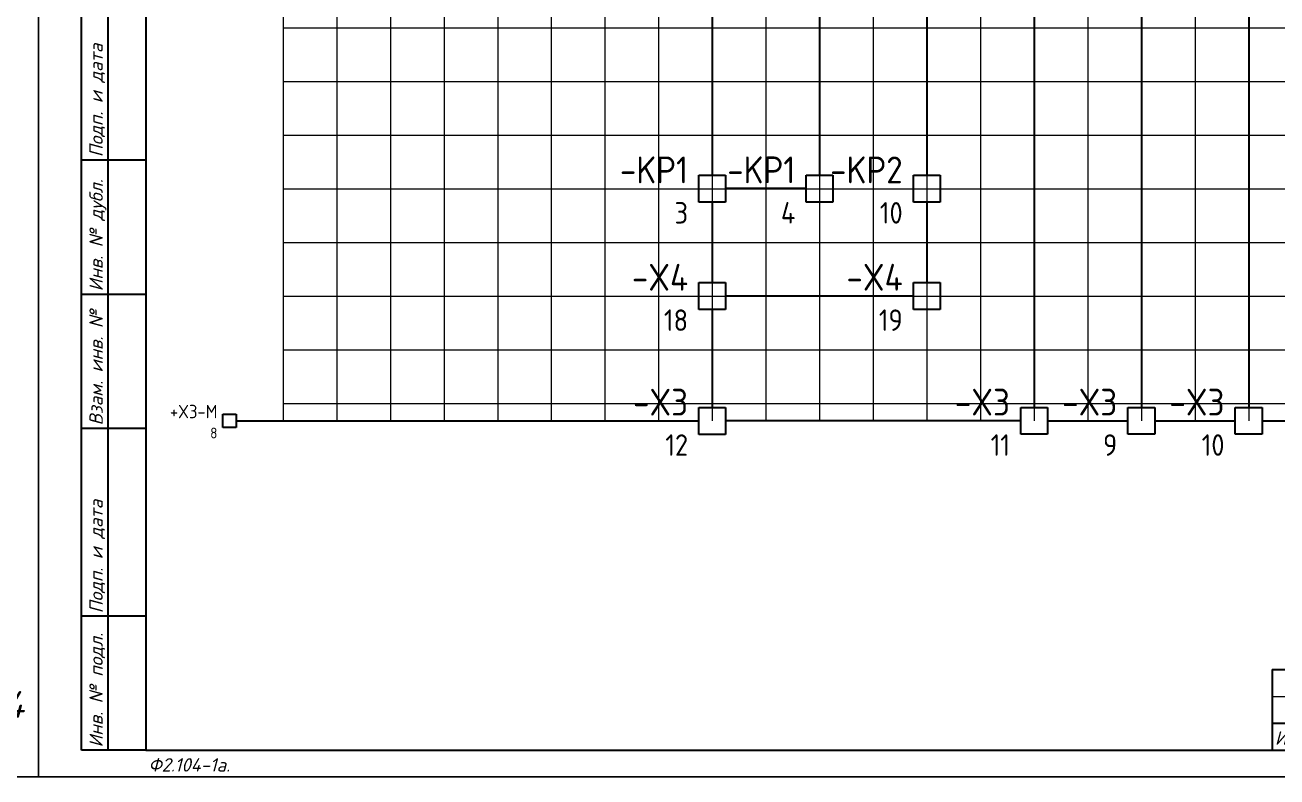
# Model space of a CAD drawing. Header units: millimetres. Extents: x 0 to 53000, y -591 to 24400.
# Drawn here: x 4788.5 to 5021.9, y 286.9 to 427 of the extents above; entities that cross this region are included whole.
import ezdxf
from ezdxf.enums import TextEntityAlignment as Align

# ---------------------------------------------------------------- set-up
doc = ezdxf.new("R2010")
doc.units = ezdxf.units.MM
doc.layers.add('4', color=4, linetype='Continuous', lineweight=15)
for name, color, linetype in [('SYMS', 7, 'Continuous'), ('TAGS', 150, 'Continuous'), ('TERMS', 123, 'Continuous'), ('WIRES', 7, 'Continuous'), ('YEL_14_THHN', 7, 'Continuous')]:
    doc.layers.add(name, color=color, linetype=linetype)
doc.layers.add('Привязки', color=2, linetype='Continuous', lineweight=0, plot=False, transparency=0.8)
doc.layers.add('рамка', color=253, linetype='Continuous', lineweight=5, transparency=0.8)
doc.styles.add('WD_IEC', font='ISOCP2.shx', dxfattribs={"width": 0.9, "height": 4})
doc.styles.add('текст', font='isocpeui.ttf')

# ---------------------------------------------------------------- blocks, each defined once
blk = doc.blocks.new('*U101')
at = {"layer": 'Привязки'}
blk.add_line((0, 101.64), (0, -101.64), dxfattribs=at)
blk = doc.blocks.new('*U102')
at = {"layer": 'Привязки', "color": 0, "linetype": 'ByBlock', "lineweight": -2, "transparency": 16777216}
for p in [(0, 0), (10, 0), (20, 0), (30, 0), (40, 0), (50, 0), (60, 0), (70, 0), (80, 0), (90, 0), (100, 0), (110, 0), (120, 0), (130, 0), (140, 0), (150, 0), (160, 0), (170, 0), (180, 0)]:
    blk.add_blockref('*U101', p, dxfattribs=at)
blk = doc.blocks.new('*U103')
at = {"layer": 'Привязки'}
blk.add_line((-179.37, 0), (179.37, 0), dxfattribs=at)
blk = doc.blocks.new('*U104')
at = {"layer": 'Привязки', "color": 0, "linetype": 'ByBlock', "lineweight": -2, "transparency": 16777216}
for p in [(0, -130), (0, -140), (0, -150), (0, -160), (0, -170), (0, -180), (0, -190), (0, -200)]:
    blk.add_blockref('*U103', p, dxfattribs=at)
blk = doc.blocks.new('*U107')
for p, q in [((8, 115), (8, 150)), ((13, 115), (13, 150)), ((8, 90), (8, 115)), ((8, 115), (20, 115)), ((13, 90), (13, 115)), ((8, 65), (8, 90)), ((8, 90), (20, 90)), ((13, 65), (13, 90)), ((8, 30), (8, 65)), ((8, 65), (20, 65)), ((13, 30), (13, 65)), ((8, 5), (8, 30)), ((8, 30), (20, 30)), ((13, 5), (13, 30)), ((230, 20), (415, 20)), ((230, 20), (230, 5)), ((230, 10), (295, 10)), ((20, 5), (8, 5)), ((230, 5), (295, 5))]:
    blk.add_line(p, q)
blk.add_lwpolyline([(20, 5), (415, 5), (415, 292), (20, 292)], close=True)
at = {"layer": '4'}
blk.add_line((230, 15), (295, 15), dxfattribs=at)
at = {"layer": 'Привязки'}
blk.add_lwpolyline([(0, 0), (420, 0), (420, 297), (0, 297)], close=True, dxfattribs=at)
at = {"layer": 'рамка'}
blk.add_lwpolyline([(0, 297), (420, 297), (420, 0), (0, 0)], close=True, dxfattribs=at)
at = {"style": 'текст'}
for s, p in [('Подп. и дата', (12, 115.5)), ('Инв. № дубл.', (12, 90.5)), ('Взам. инв. №', (12, 65.5)), ('Подп. и дата', (12, 30.5)), ('Инв. № подл.', (12, 5.5))]:
    blk.add_text(s, height=2.5, rotation=90, dxfattribs=at).set_placement(p)
for s, height, p in [('Изм.', 2.5, (230.5, 6)), ('Ф2.104-1.', 0.005, (20, 4.99)), ('Ф2.104-1а.', 2.5, (20.5, 1)), ('А4', 0.025, (419.61, 0.01)), ('А2', 0.00833, (419.87, 0)), ('А1', 0.00625, (419.9, 0)), ('А0', 0.005, (419.92, 0))]:
    blk.add_text(s, height=height, dxfattribs=at).set_placement(p)
for tag, p, height in [('12', (90, 292), 0.00000373), ('13', (90, 292), 0.00000373), ('27', (90, 292), 0.00000522), ('29', (105, 249), 3.5), ('28', (415, 20), 0.0000438), ('ИЗМ2', (230.5, 16), 2.5), ('ЛИСТИЗМ2', (237.5, 16), 2.5), ('№ДОКУМИЗМ2', (247.5, 16), 2.5), ('ОБОЗНАЧЕНИЕ', (300, 11), 5), ('ИЗМ1', (230.5, 11), 2.5), ('ЛИСТИЗМ1', (237.5, 11), 2.5), ('№ДОКУМИЗМ1', (247.5, 11), 2.5), ('ПОДПИЗМ1', (270.5, 11), 2.5), ('ДАТАИЗМ1', (285.5, 11), 2.5), ('ДАТАНКОНТР', (285.5, 11), 2.5), ('ДАТАУТВ', (285.5, 6), 2.5), ('РАЗРАБ', (415, 5), 0.0000135), ('ЛИСТОВ', (415, 5), 0.0000135), ('ПРОВ', (415, 5), 0.0000135), ('ТКОНТР', (415, 5), 0.0000135), ('НКОНТР', (415, 5), 0.0000135), ('УТВ', (415, 5), 0.0000135), ('10', (415, 5), 0.0000135), ('11', (415, 5), 0.0000135), ('ПОДПИЗМ2', (415, 5), 0.0000135), ('ДАТАИЗМ2', (415, 5), 0.0000135), ('ИЗМ3', (415, 5), 0.0000135), ('ЛИСТИЗМ3', (415, 5), 0.0000135), ('№ДОКУМИЗМ3', (415, 5), 0.0000135), ('ПОДПИЗМ3', (415, 5), 0.0000135), ('ДАТАИЗМ3', (415, 5), 0.0000135), ('ИЗМ4', (415, 5), 0.0000135), ('ЛИСТИЗМ4', (415, 5), 0.0000135), ('№ДОКУМИЗМ4', (415, 5), 0.0000135), ('ПОДПИЗМ4', (415, 5), 0.0000135), ('ДАТАИЗМ4', (415, 5), 0.0000135), ('ДАТАРАЗРАБ', (415, 5), 0.0000135), ('ДАТАПРОВ', (415, 5), 0.0000135), ('ДАТАТКОНТР', (415, 5), 0.0000135)]:
    blk.add_attdef(tag, p, '', height=height, dxfattribs=at)
for tag, p, height, rotation in [('ОБОЗНАЧЕНИЕ-ВЕРХ', (85, 286), 3.5, 180), ('ПРИМЕНЯЕМОСТЬ', (19, 232.5), 2.5, 90), ('СПРАВ№', (19, 172.5), 2.5, 90), ('ДАТАУЧЁТАДУБЛ', (19, 115.5), 2.5, 90), ('ИНВ№ДУБЛ', (19, 90.5), 2.5, 90), ('ВЗАМИНВ№', (19, 65.5), 2.5, 90), ('ДАТАУЧЁТА', (19, 30.5), 2.5, 90), ('ИНВ№ПОДЛ', (19, 5.5), 2.5, 90)]:
    blk.add_attdef(tag, p, '', height=height, rotation=rotation, dxfattribs=at)
blk.add_attdef('30', text='', height=5, dxfattribs=at).set_placement((355, 34), align=Align.MIDDLE)
for tag, height, p in [('ЛИСТ', 2.5, (410, 9)), ('НАИМЕНОВАНИЕ1', 0.000027, (415, 5)), ('НАИМЕНОВАНИЕ2', 0.0000189, (415, 5)), ('НАИМЕНОВАНИЕ3', 0.0000189, (415, 5)), ('НАИМЕНОВАНИЕ4', 0.0000135, (415, 5)), ('МАССА', 0.0000189, (415, 5)), ('МАСШТАБ', 0.0000189, (415, 5)), ('МАТЕРИАЛ1', 0.0000135, (415, 5)), ('МАТЕРИАЛ2', 0.0000135, (415, 5)), ('МАТЕРИАЛ3', 0.0000135, (415, 5)), ('ПРЕДПРИЯТИЕ1', 0.0000189, (415, 5)), ('ПРЕДПРИЯТИЕ2', 0.0000189, (415, 5)), ('ПРЕДПРИЯТИЕ3', 0.0000189, (415, 5))]:
    blk.add_attdef(tag, text='', height=height, dxfattribs=at).set_placement(p, align=Align.CENTER)
for tag in ['ЛИТЕРА', 'ЛИТЕРА2', 'ЛИТЕРА3']:
    blk.add_attdef(tag, text='', height=0.0000135, dxfattribs=at).set_placement((415, 5), align=Align.RIGHT)
for tag in ['ИНДЕКС', 'ИНДЕКС2', 'ИНДЕКС3']:
    blk.add_attdef(tag, text='', height=0.0000135, dxfattribs=at).set_placement((415, 5), align=Align.TOP_LEFT)
blk = doc.blocks.new('HT1001')
for p, q in [((-1.25, -1.25), (-1.25, 1.25)), ((-1.25, 1.25), (1.25, 1.25)), ((1.25, 1.25), (1.25, -1.25)), ((1.25, -1.25), (-1.25, -1.25))]:
    blk.add_line(p, q)
at = {"style": 'WD_IEC', "flags": 1}
for tag, p, height in [('ASSYCODE', (2.75, 10.75), 1), ('CATDESC', (2.75, 9.25), 1), ('MFG', (2.75, 7.25), 1.5), ('CAT', (2.75, 4.75), 1.5), ('X2PIN01', (0, 2.25), 0.25), ('X4PIN01', (-1.25, 1), 0.25), ('X4TERM01', (-1.25, 0), 0.25), ('X4TERMDESC01', (-1.25, 0.5), 0.4), ('STRIPSEQ', (0, 0), 0.025), ('X2TERM01', (0, 1.25), 0.25), ('X8PIN01', (0, -0.25), 0.25), ('X2TERMDESC01', (0, 1.75), 0.4), ('X1PIN01', (1.25, 1), 0.25), ('X1TERM01', (1.25, 0), 0.25), ('X1TERMDESC01', (1.25, 0.5), 0.4), ('LINKTERM', (0, -0.04), 0.025), ('X8TERM01', (0, -1.25), 0.25), ('X8TERMDESC01', (0, -0.75), 0.4)]:
    blk.add_attdef(tag, p, '', height=height, dxfattribs=at)
at = {"style": 'WD_IEC'}
for tag, p in [('INST', (-2.25, 6.5)), ('LOC', (-2.25, 3.5)), ('DESC1', (-2.25, -6.25)), ('DESC2', (-2.25, -9.25)), ('DESC3', (-2.25, -12.25))]:
    blk.add_attdef(tag, text='', height=2.5, dxfattribs=at).set_placement(p, align=Align.RIGHT)
at = {"style": 'WD_IEC', "flags": 8}
for tag, height, p in [('TAGSTRIP', 2.5, (-2.25, 0.5)), ('TERM01', 2, (-2.25, -3.25))]:
    blk.add_attdef(tag, text='', height=height, dxfattribs=at).set_placement(p, align=Align.RIGHT)
blk = doc.blocks.new('VT1001')
for p, q in [((-1.25, -1.25), (-1.25, 1.25)), ((-1.25, 1.25), (1.25, 1.25)), ((1.25, 1.25), (1.25, -1.25)), ((1.25, -1.25), (-1.25, -1.25))]:
    blk.add_line(p, q)
at = {"style": 'WD_IEC', "flags": 1}
for tag, p, height in [('ASSYCODE', (2.75, 10.75), 1), ('CATDESC', (2.75, 9.25), 1), ('MFG', (2.75, 7.25), 1.5), ('CAT', (2.75, 4.75), 1.5), ('X2PIN01', (0, 2.25), 0.25), ('X4PIN01', (-1.25, 1), 0.25), ('X2TERM01', (0, 1.25), 0.25), ('X2TERMDESC01', (0, 1.75), 0.4), ('X1PIN01', (1.25, 1), 0.25), ('X4TERM01', (-1.25, 0), 0.25), ('X4TERMDESC01', (-1.25, 0.5), 0.4), ('STRIPSEQ', (0, 0), 0.025), ('X8PIN01', (0, -0.25), 0.25), ('X1TERM01', (1.25, 0), 0.25), ('X1TERMDESC01', (1.25, 0.5), 0.4), ('LINKTERM', (0, -0.04), 0.025), ('X8TERM01', (0, -1.25), 0.25), ('X8TERMDESC01', (0, -0.75), 0.4)]:
    blk.add_attdef(tag, p, '', height=height, dxfattribs=at)
at = {"style": 'WD_IEC'}
for tag, p in [('INST', (-2.25, 6.5)), ('LOC', (-2.25, 3.5)), ('DESC1', (-2.25, -6.25)), ('DESC2', (-2.25, -9.25)), ('DESC3', (-2.25, -12.25))]:
    blk.add_attdef(tag, text='', height=2.5, dxfattribs=at).set_placement(p, align=Align.RIGHT)
at = {"style": 'WD_IEC', "flags": 8}
for tag, height, p in [('TAGSTRIP', 2.5, (-2.25, 0.5)), ('TERM01', 2, (-2.25, -3.25))]:
    blk.add_attdef(tag, text='', height=height, dxfattribs=at).set_placement(p, align=Align.RIGHT)

msp = doc.modelspace()

# ---------------------------------------------------------------- linework, layer by layer
at = {"layer": 'WIRES'}
for p, q in [((4916.61407, 429.01665), (4916.61407, 399.01665)), ((4936.61407, 429.02442), (4936.61407, 399.02442)), ((4956.61407, 429.01665), (4956.61407, 399.01665)), ((4976.61407, 429.02442), (4976.61407, 355.7452)), ((4996.61407, 429.02442), (4996.61407, 355.7452)), ((5016.61407, 429.02442), (5016.61407, 355.7452)), ((4916.61407, 394.01665), (4916.61407, 379.01665)), ((4916.61407, 374.01665), (4916.61407, 355.73743)), ((4827.86407, 353.23743), (4914.11407, 353.23743)), ((4979.11407, 353.2452), (4994.11407, 353.2452)), ((4999.11407, 353.2452), (5014.11407, 353.2452))]:
    msp.add_line(p, q, dxfattribs=at)
at = {"layer": 'YEL_14_THHN'}
for p, q in [((4934.11407, 396.52442), (4919.11407, 396.52442)), ((4956.61407, 394.01665), (4956.61407, 379.01665)), ((4954.11407, 376.51665), (4919.11407, 376.51665)), ((4974.11407, 353.2452), (4919.11407, 353.2452)), ((5019.11407, 353.2452), (5074.11407, 353.2452))]:
    msp.add_line(p, q, dxfattribs=at)

# ---------------------------------------------------------------- block references
ref = msp.add_blockref('*U107', (4371, 286.88897))
ref.add_attrib('ОБОЗНАЧЕНИЕ', 'Региональный чемпионат 2023-2024', (4671, 297.88897), dxfattribs={"height": 5, "style": 'текст'})
msp.add_blockref('*U107', (4791, 286.88897))
at = {"layer": 'SYMS'}
ref = msp.add_blockref('VT1001', (4916.61407, 396.51665), dxfattribs=dict(at, xscale=2, yscale=2, zscale=2))
ref.add_attrib('TERM01', '3', dxfattribs={"layer": 'TERMS', "height": 4, "style": 'WD_IEC', "flags": 8}).set_placement((4912.11407, 390.01665), align=Align.RIGHT)
ref.add_attrib('TAGSTRIP', '-KP1', dxfattribs={"layer": 'TAGS', "height": 5, "style": 'WD_IEC', "flags": 8}).set_placement((4912.11407, 397.51665), align=Align.RIGHT)
ref = msp.add_blockref('VT1001', (4936.61407, 396.52442), dxfattribs=dict(at, xscale=2, yscale=2, zscale=2))
ref.add_attrib('TERM01', '4', dxfattribs={"layer": 'TERMS', "height": 4, "style": 'WD_IEC', "flags": 8}).set_placement((4932.11407, 390.02442), align=Align.RIGHT)
ref.add_attrib('TAGSTRIP', '-KP1', dxfattribs={"layer": 'TAGS', "height": 5, "style": 'WD_IEC', "flags": 8}).set_placement((4932.11407, 397.52442), align=Align.RIGHT)
ref = msp.add_blockref('VT1001', (4956.61407, 396.51665), dxfattribs=dict(at, xscale=2, yscale=2, zscale=2))
ref.add_attrib('TERM01', '10', dxfattribs={"layer": 'TERMS', "height": 4, "style": 'WD_IEC', "flags": 8}).set_placement((4952.11407, 390.01665), align=Align.RIGHT)
ref.add_attrib('TAGSTRIP', '-KP2', dxfattribs={"layer": 'TAGS', "height": 5, "style": 'WD_IEC', "flags": 8}).set_placement((4952.11407, 397.51665), align=Align.RIGHT)
ref = msp.add_blockref('VT1001', (4916.61407, 376.51665), dxfattribs=dict(at, xscale=2, yscale=2, zscale=2))
ref.add_attrib('TERM01', '18', dxfattribs={"layer": 'TERMS', "height": 4, "style": 'WD_IEC', "flags": 8}).set_placement((4912.11407, 370.01665), align=Align.RIGHT)
ref.add_attrib('TAGSTRIP', '-X4', dxfattribs={"layer": 'TAGS', "height": 5, "style": 'WD_IEC', "flags": 8}).set_placement((4912.11407, 377.51665), align=Align.RIGHT)
ref = msp.add_blockref('VT1001', (4956.61407, 376.51665), dxfattribs=dict(at, xscale=2, yscale=2, zscale=2))
ref.add_attrib('TERM01', '19', dxfattribs={"layer": 'TERMS', "height": 4, "style": 'WD_IEC', "flags": 8}).set_placement((4952.11407, 370.01665), align=Align.RIGHT)
ref.add_attrib('TAGSTRIP', '-X4', dxfattribs={"layer": 'TAGS', "height": 5, "style": 'WD_IEC', "flags": 8}).set_placement((4952.11407, 377.51665), align=Align.RIGHT)
ref = msp.add_blockref('VT1001', (4916.61407, 353.23743), dxfattribs=dict(at, xscale=2, yscale=2, zscale=2))
ref.add_attrib('TERM01', '12', dxfattribs={"layer": 'TERMS', "height": 4, "style": 'WD_IEC', "flags": 8}).set_placement((4912.11407, 346.73743), align=Align.RIGHT)
ref.add_attrib('TAGSTRIP', '-X3', dxfattribs={"layer": 'TAGS', "height": 5, "style": 'WD_IEC', "flags": 8}).set_placement((4912.11407, 354.23743), align=Align.RIGHT)
ref = msp.add_blockref('VT1001', (4976.61407, 353.2452), dxfattribs=dict(at, xscale=2, yscale=2, zscale=2))
ref.add_attrib('TERM01', '11', dxfattribs={"layer": 'TERMS', "height": 4, "style": 'WD_IEC', "flags": 8}).set_placement((4972.11407, 346.7452), align=Align.RIGHT)
ref.add_attrib('TAGSTRIP', '-X3', dxfattribs={"layer": 'TAGS', "height": 5, "style": 'WD_IEC', "flags": 8}).set_placement((4972.11407, 354.2452), align=Align.RIGHT)
ref = msp.add_blockref('VT1001', (4996.61407, 353.2452), dxfattribs=dict(at, xscale=2, yscale=2, zscale=2))
ref.add_attrib('TERM01', '9', dxfattribs={"layer": 'TERMS', "height": 4, "style": 'WD_IEC', "flags": 8}).set_placement((4992.11407, 346.7452), align=Align.RIGHT)
ref.add_attrib('TAGSTRIP', '-X3', dxfattribs={"layer": 'TAGS', "height": 5, "style": 'WD_IEC', "flags": 8}).set_placement((4992.11407, 354.2452), align=Align.RIGHT)
ref = msp.add_blockref('VT1001', (5016.61407, 353.2452), dxfattribs=dict(at, xscale=2, yscale=2, zscale=2))
ref.add_attrib('TERM01', '10', dxfattribs={"layer": 'TERMS', "height": 4, "style": 'WD_IEC', "flags": 8}).set_placement((5012.11407, 346.7452), align=Align.RIGHT)
ref.add_attrib('TAGSTRIP', '-X3', dxfattribs={"layer": 'TAGS', "height": 5, "style": 'WD_IEC', "flags": 8}).set_placement((5012.11407, 354.2452), align=Align.RIGHT)
ref = msp.add_blockref('HT1001', (4826.61407, 353.23743), dxfattribs=at)
ref.add_attrib('TERM01', '8', dxfattribs={"layer": 'TERMS', "height": 2, "style": 'WD_IEC', "flags": 8}).set_placement((4824.36407, 349.98743), align=Align.RIGHT)
ref.add_attrib('TAGSTRIP', '+X3-M', dxfattribs={"layer": 'TAGS', "height": 2.5, "style": 'WD_IEC', "flags": 8}).set_placement((4824.36407, 353.73743), align=Align.RIGHT)
at = {"layer": 'Привязки'}
for name, p in [('*U102', (4836.61407, 454.87704)), ('*U104', (5015.98021, 556.51665))]:
    msp.add_blockref(name, p, dxfattribs=at)

doc.saveas('drawing.dxf')
